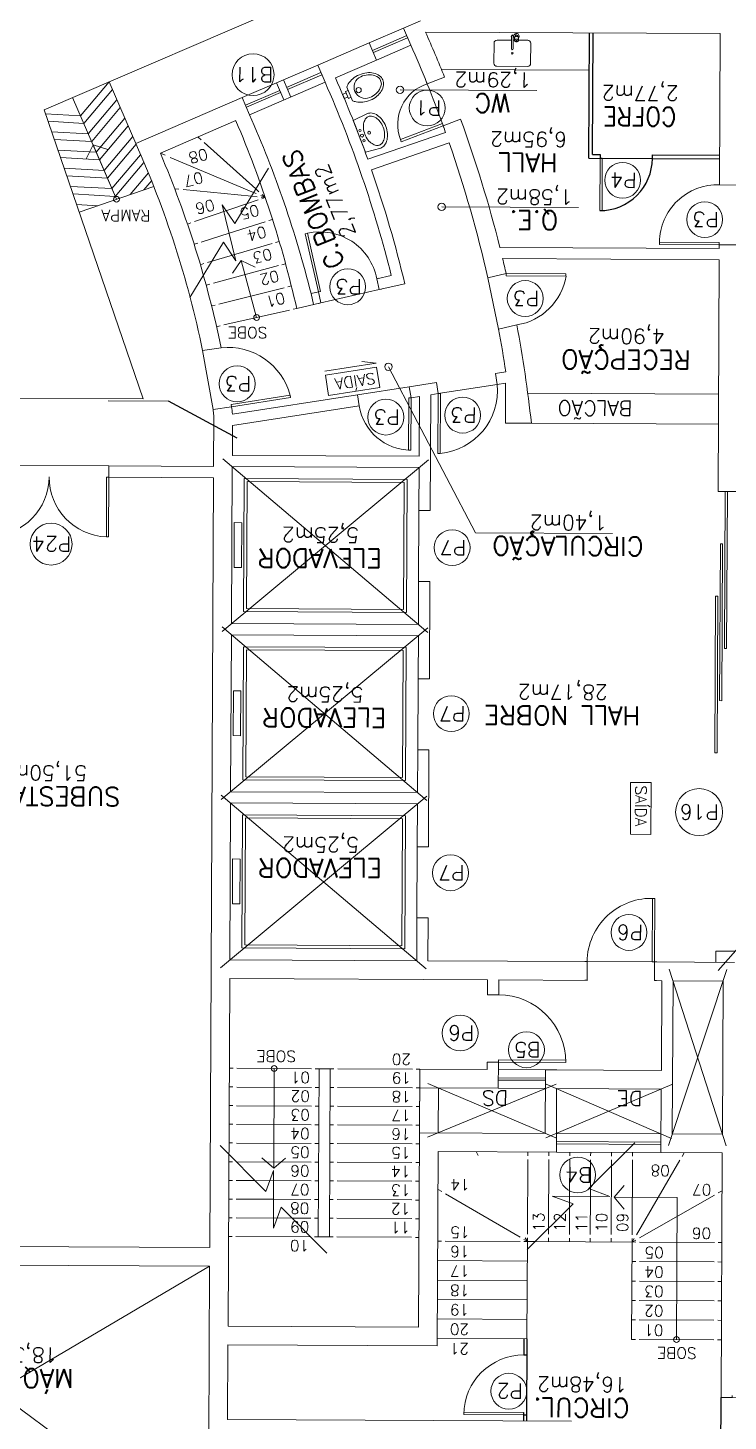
# Model space of a CAD drawing. Extents: x -1057 to 3416, y -340 to 4111.
# Drawn here: x -770.93 to -761.57, y 273.2 to 291.84 of the extents above; entities that cross this region are included whole.
import ezdxf
from ezdxf.enums import TextEntityAlignment as Align

# ---------------------------------------------------------------- set-up
doc = ezdxf.new("R2010")
doc.units = 0
doc.header["$LTSCALE"] = 50
for name, pattern in [('CONTINU', [0]), ('DASHDOT', [1, 0.5, -0.25, 0, -0.25]), ('HIDDEN', [9.525, 6.35, -3.175])]:
    doc.linetypes.add(name, pattern=pattern)
doc.layers.add('0.1', color=8, linetype='Continuous', lineweight=13)
doc.styles.add('80X50', font='romans.shx')
doc.styles.get("Standard").update_dxf_attribs({"font": 'romans.shx'})

# ---------------------------------------------------------------- blocks, each defined once
blk = doc.blocks.new('P60 - parede 25cm')
blk.add_lwpolyline([(-0.725, 0.57), (-0.125, 0.57), (-0.125, 0.6), (-0.725, 0.6)], close=True)
for points in [[(-0.125, 0.63), (-0.125, 0.6), (0.125, 0.6), (0.125, 0.63)], [(-0.125, -0.03), (-0.125, 0), (0.125, 0), (0.125, -0.03)]]:
    blk.add_lwpolyline(points)
at = {"color": 8}
blk.add_arc((-0.154, 0.57), 0.571, 180, 272.8975, dxfattribs=at)
blk = doc.blocks.new('P90 - parede 25cm')
for points in [[(-0.125, 0.93), (-0.125, 0.9), (0.125, 0.9), (0.125, 0.93)], [(-0.125, -0.03), (-0.125, 0), (0.125, 0), (0.125, -0.03)]]:
    blk.add_lwpolyline(points)
blk.add_lwpolyline([(-0.975, 0.03), (-0.125, 0.03), (-0.125, 0), (-0.975, 0)], close=True)
at = {"color": 8}
blk.add_arc((-0.117, 0.042), 0.859, 90.5007, 182.7724, dxfattribs=at)
blk = doc.blocks.new('P80 - parede 25cm')
for points in [[(-0.03, -0.125), (0, -0.125), (0, 0.125), (-0.03, 0.125)], [(0.83, -0.125), (0.8, -0.125), (0.8, 0.125), (0.83, 0.125)]]:
    blk.add_lwpolyline(points)
blk.add_lwpolyline([(0.77, -0.925), (0.77, -0.125), (0.8, -0.125), (0.8, -0.925)], close=True)
at = {"color": 8}
blk.add_arc((0.774, -0.15), 0.775, 178.1408, 269.6698, dxfattribs=at)
blk = doc.blocks.new('P90')
for points in [[(0.075, 0.93), (0.075, 0.9), (-0.075, 0.9), (-0.075, 0.93)], [(0.075, -0.03), (0.075, 0), (-0.075, 0), (-0.075, -0.03)]]:
    blk.add_lwpolyline(points)
blk.add_lwpolyline([(0.975, 0.87), (0.075, 0.87), (0.075, 0.9), (0.975, 0.9)], close=True)
at = {"color": 8}
blk.add_arc((0.075, 0.9), 0.9, 270, 0, dxfattribs=at)
blk = doc.blocks.new('P80')
for points in [[(0, 0.86), (0, 0.83), (0.15, 0.83), (0.15, 0.86)], [(0, 0), (0, 0.03), (0.15, 0.03), (0.15, 0)]]:
    blk.add_lwpolyline(points)
blk.add_lwpolyline([(-0.8, 0.06), (0, 0.06), (0, 0.03), (-0.8, 0.03)], close=True)
at = {"color": 8}
blk.add_arc((-0.025, 0.056), 0.775, 88.1408, 179.6698, dxfattribs=at)
blk = doc.blocks.new('Cuba-emp')
blk.add_lwpolyline([(0.21, 0.248), (0, 0.227), (0, -0.227), (0.21, -0.248, 0.137816), (0.271, -0.231, 0.107041), (0.329, -0.176, 0.080751), (0.364, -0.099, 0.068643), (0.378, -0.001, 0.068643), (0.364, 0.098, 0.080751), (0.329, 0.174, 0.107041), (0.271, 0.23, 0.115752), (0.21, 0.248)], format="xyb")
blk.add_lwpolyline([(0.21, 0.205, -0.131827), (0.25, 0.194, -0.106633), (0.297, 0.151, -0.083482), (0.328, 0.087, -0.072232), (0.341, 0, -0.072232), (0.328, -0.087, -0.083482), (0.297, -0.151, -0.106633), (0.25, -0.194, -0.131827), (0.21, -0.205, -0.131827), (0.17, -0.194, -0.106633), (0.123, -0.151, -0.083482), (0.092, -0.087, -0.072232), (0.079, 0, -0.072232), (0.092, 0.087, -0.083482), (0.123, 0.151, -0.106633), (0.17, 0.194, -0.131827)], format="xyb", close=True)
for centre, radius in [((0.037, -0.002), 0.0193), ((0.037, -0.002), 0.0193), ((0.036, 0.071), 0.0155), ((0.14, -0.001), 0.0198), ((0.036, -0.076), 0.0155)]:
    blk.add_circle(centre, radius)
blk = doc.blocks.new('Vaso')
for points in [[(0.03, -0.05), (0.03, 0), (-0.03, 0), (-0.03, -0.05)], [(0.05, -0.09), (0.05, -0.05), (-0.05, -0.05), (-0.05, -0.09)]]:
    blk.add_lwpolyline(points)
for points in [[(0.183, -0.31, -0.071776), (0.168, -0.413, -0.083144), (0.129, -0.494, -0.106699), (0.065, -0.552, -0.132564), (-0.002, -0.57, -0.132564), (-0.069, -0.552, -0.106699), (-0.133, -0.494, -0.083144), (-0.172, -0.413, -0.071776), (-0.187, -0.31, -0.071776), (-0.172, -0.207, -0.083144), (-0.133, -0.126, -0.060171), (-0.1, -0.09), (0.096, -0.09, -0.060171), (0.129, -0.126, -0.083144), (0.168, -0.207, -0.071776)], [(-0.088, -0.497, 0.2474), (0, -0.541, 0.2474), (0.088, -0.497, 0.197858), (0.152, -0.318, 0.418329), (0, -0.168, 0.418329), (-0.152, -0.318, 0.197858)]]:
    blk.add_lwpolyline(points, format="xyb", close=True)
blk.add_circle((-0.002, -0.22), 0.0352)
blk = doc.blocks.new('ÁREA')
for p in [(0.00005, 0.00376), (0, 0)]:
    blk.add_attdef('COMPARTIMENTO', text='', height=0.0025).set_placement(p, align=Align.CENTER)
at = {"color": 1}
for p in [(-0.00005, -0.00376), (-0.0001, -0.00752)]:
    blk.add_attdef('ÁREA', text='', height=0.002, dxfattribs=at).set_placement(p, align=Align.CENTER)
blk = doc.blocks.new('PIA')
for p, q in [((0, 0.245), (0.044, 0.245)), ((0.01, 0.23), (0.01, 0.06)), ((0.01, 0.215), (0.031, 0.215)), ((0.03, 0.175), (0.01, 0.175))]:
    blk.add_line(p, q)
blk.add_lwpolyline([(-0.01, 0.23), (-0.01, 0.06)])
for points in [[(0.08, 0.173), (0.08, 0.21, 0.133256), (0.078, 0.217, 0.106756), (0.073, 0.223, 0.082828), (0.065, 0.227, 0.071352), (0.055, 0.228, 0.071352), (0.045, 0.227, 0.082828), (0.037, 0.223, 0.106756), (0.032, 0.217, 0.133256), (0.03, 0.21), (0.03, 0.173)], [(-0.01, 0.175), (-0.205, 0.175, 0.414214), (-0.245, 0.135), (-0.245, -0.135, 0.414214), (-0.205, -0.175), (0.205, -0.175, 0.414214), (0.245, -0.135), (0.245, 0.135, 0.414214), (0.205, 0.175), (0.08, 0.175)]]:
    blk.add_lwpolyline(points, format="xyb")
blk.add_lwpolyline([(0.03, 0.173, 0.133256), (0.032, 0.166, 0.106756), (0.037, 0.16, 0.082828), (0.045, 0.157, 0.071352), (0.055, 0.155, 0.071352), (0.065, 0.157, 0.082828), (0.073, 0.16, 0.106756), (0.078, 0.166, 0.133256), (0.08, 0.173, 0.133256), (0.078, 0.179, 0.106756), (0.073, 0.185, 0.082828), (0.065, 0.189, 0.071352), (0.055, 0.19, 0.071352), (0.045, 0.189, 0.082828), (0.037, 0.185, 0.106756), (0.032, 0.179, 0.133256)], format="xyb", close=True)
at = {"color": 8}
for points in [[(0.046, 0.245, 0.263265), (0.037, 0.23), (0.037, 0.223)], [(0.073, 0.223), (0.073, 0.23, 0.546464), (0.048, 0.246, 0.546464)]]:
    blk.add_lwpolyline(points, format="xyb", dxfattribs=at)
blk.add_lwpolyline([(0.062, 0.165, 0.133256), (0.062, 0.167, 0.106756), (0.06, 0.169, 0.082828), (0.058, 0.17, 0.071352), (0.055, 0.171, 0.071352), (0.052, 0.17, 0.082828), (0.05, 0.169, 0.106756), (0.048, 0.167, 0.133256), (0.047, 0.165, 0.133256), (0.048, 0.163, 0.106756), (0.05, 0.162, 0.082828), (0.052, 0.16, 0.071352), (0.055, 0.16, 0.071352), (0.058, 0.16, 0.082828), (0.06, 0.162, 0.106756), (0.062, 0.163, 0.133256)], format="xyb", close=True, dxfattribs=at)
blk.add_circle((0, 0), 0.01)
for centre, radius, start, end in [((0, 0.23), 0.015, 311.8103, 228.1897), ((0, 0.23), 0.01, 0.0002, 180.0002), ((0.044, 0.255), 0.01, 270, 294.62), ((0, 0.06), 0.01, 180.0001, 0.0001)]:
    blk.add_arc(centre, radius, start, end)
for centre, radius, start, end in [((0.055, 0.23), 0.035, 315.5847, 154.6231), ((0.055, 0.23), 0.035, 205.3769, 224.4153), ((0, 0.06), 0.0125, 143.1301, 36.8699)]:
    blk.add_arc(centre, radius, start, end, dxfattribs=at)

msp = doc.modelspace()

# ---------------------------------------------------------------- linework, layer by layer
at = {"layer": '0.1', "color": 8}
for p, q in [((-766.927, 292.382), (-770.715, 290.748)), ((-766.367, 291.643), (-765.908, 291.841)), ((-766.324, 291.542), (-765.865, 291.74)), ((-766.312, 291.514), (-765.853, 291.712)), ((-766.269, 291.413), (-765.809, 291.611)), ((-768.066, 290.91), (-767.056, 291.346)), ((-767.472, 291.047), (-767.013, 291.245)), ((-767.46, 291.019), (-767.001, 291.217)), ((-765.4, 291.287), (-763.423, 291.277)), ((-768.023, 290.809), (-767.564, 291.007)), ((-767.967, 290.681), (-766.957, 291.116)), ((-767.508, 290.879), (-767.607, 291.108)), ((-767.416, 290.918), (-767.515, 291.148)), ((-768.011, 290.782), (-767.552, 290.98)), ((-769.39, 286.88), (-770.715, 290.748)), ((-770.061, 290.277), (-770.152, 290.091)), ((-769.748, 289.55), (-770.061, 290.277)), ((-770.061, 290.277), (-769.863, 290.215)), ((-768.081, 288.731), (-768.198, 288.56)), ((-767.873, 287.968), (-768.081, 288.731)), ((-768.081, 288.731), (-767.894, 288.643)), ((-764.779, 288.5), (-764.636, 287.814)), ((-766.234, 288.341), (-767.014, 288.164)), ((-768.457, 286.739), (-768.596, 287.527)), ((-765.444, 286.95), (-764.654, 287.073)), ((-769.39, 286.88), (-779.845, 286.931)), ((-766.523, 286.935), (-765.831, 287.042)), ((-764.246, 286.954), (-761.694, 286.942)), ((-764.197, 286.554), (-761.696, 286.542)), ((-771.449, 285.99), (-769.849, 285.982)), ((-765.702, 285.386), (-765.707, 284.436)), ((-765.713, 283.136), (-765.718, 282.186)), ((-765.729, 279.936), (-765.724, 280.886)), ((-762.552, 279.346), (-763.452, 279.35)), ((-768.189, 277.924), (-768.239, 277.924)), ((-767.139, 277.918), (-768.139, 277.923)), ((-767.639, 277.921), (-767.645, 276.589)), ((-767.039, 277.918), (-767.089, 277.918)), ((-766.839, 277.917), (-766.889, 277.917)), ((-765.689, 277.911), (-765.739, 277.911)), ((-765.693, 277.061), (-765.689, 277.911)), ((-764.01, 277.763), (-764.64, 277.766)), ((-763.859, 277.902), (-764.639, 277.906)), ((-764.009, 277.793), (-764.639, 277.796)), ((-768.19, 277.674), (-768.24, 277.674)), ((-767.14, 277.668), (-768.14, 277.673)), ((-767.04, 277.668), (-767.09, 277.668)), ((-766.84, 277.667), (-766.89, 277.667)), ((-765.69, 277.661), (-765.74, 277.661)), ((-764.01, 277.653), (-764.64, 277.656)), ((-768.191, 277.424), (-768.241, 277.424)), ((-767.141, 277.418), (-768.141, 277.423)), ((-767.041, 277.418), (-767.091, 277.418)), ((-766.841, 277.417), (-766.891, 277.417)), ((-765.691, 277.411), (-765.741, 277.411)), ((-768.193, 277.174), (-768.243, 277.174)), ((-767.143, 277.168), (-768.143, 277.173)), ((-767.043, 277.168), (-767.093, 277.168)), ((-766.843, 277.167), (-766.893, 277.167)), ((-765.693, 277.161), (-765.743, 277.161)), ((-762.463, 277.045), (-763.863, 277.052)), ((-768.194, 276.924), (-768.244, 276.924)), ((-767.144, 276.918), (-768.144, 276.923)), ((-767.044, 276.918), (-767.094, 276.918)), ((-766.844, 276.917), (-766.894, 276.917)), ((-765.694, 276.911), (-765.744, 276.911)), ((-762.464, 276.935), (-763.864, 276.942)), ((-762.464, 276.905), (-763.864, 276.912)), ((-768.195, 276.674), (-768.245, 276.674)), ((-767.145, 276.668), (-768.145, 276.673)), ((-767.645, 276.589), (-767.802, 276.725)), ((-767.645, 276.589), (-767.487, 276.723)), ((-767.045, 276.668), (-767.095, 276.668)), ((-766.845, 276.667), (-766.895, 276.667)), ((-765.695, 276.661), (-765.745, 276.661)), ((-763.965, 276.753), (-763.964, 276.803)), ((-762.464, 276.795), (-763.864, 276.802)), ((-763.685, 276.751), (-763.684, 276.801)), ((-763.405, 276.75), (-763.404, 276.8)), ((-763.13, 275.699), (-763.125, 276.699)), ((-763.125, 276.749), (-763.124, 276.799)), ((-762.85, 275.697), (-762.845, 276.697)), ((-762.845, 276.747), (-762.844, 276.797)), ((-762.792, 275.697), (-762.21, 276.694)), ((-762.181, 276.744), (-762.152, 276.794)), ((-768.196, 276.424), (-768.246, 276.424)), ((-767.896, 276.422), (-767.146, 276.418)), ((-767.046, 276.418), (-767.096, 276.418)), ((-766.846, 276.417), (-766.896, 276.417)), ((-765.696, 276.411), (-765.746, 276.411)), ((-763.091, 276.198), (-762.956, 276.355)), ((-761.697, 276.255), (-761.647, 276.284)), ((-768.198, 276.174), (-768.248, 276.174)), ((-767.148, 276.168), (-767.648, 276.171)), ((-767.048, 276.168), (-767.098, 276.168)), ((-766.848, 276.167), (-766.898, 276.167)), ((-765.698, 276.161), (-765.748, 276.161)), ((-763.69, 275.701), (-763.687, 276.213)), ((-763.41, 275.7), (-763.407, 276.211)), ((-763.091, 276.198), (-762.247, 276.194)), ((-763.091, 276.198), (-762.957, 276.04)), ((-762.75, 275.654), (-761.747, 276.227)), ((-762.257, 274.294), (-762.247, 276.194)), ((-768.199, 275.924), (-768.249, 275.924)), ((-767.149, 275.918), (-767.399, 275.92)), ((-767.049, 275.918), (-767.099, 275.918)), ((-766.849, 275.917), (-766.899, 275.917)), ((-765.699, 275.911), (-765.749, 275.911)), ((-763.97, 275.703), (-763.969, 275.78)), ((-768.2, 275.674), (-768.25, 275.674)), ((-766.85, 275.667), (-766.9, 275.667)), ((-765.7, 275.661), (-765.75, 275.661)), ((-762.8, 275.597), (-764.147, 275.604)), ((-763.97, 275.603), (-763.97, 275.653)), ((-763.69, 275.601), (-763.69, 275.651)), ((-763.41, 275.6), (-763.41, 275.65)), ((-763.13, 275.599), (-763.13, 275.649)), ((-762.857, 274.297), (-762.85, 275.647)), ((-762.85, 275.597), (-762.821, 275.647)), ((-762.85, 275.597), (-762.8, 275.626)), ((-761.75, 275.592), (-762.75, 275.597)), ((-761.65, 275.591), (-761.7, 275.592)), ((-762.802, 275.337), (-762.852, 275.337)), ((-761.752, 275.332), (-762.752, 275.337)), ((-761.652, 275.331), (-761.702, 275.332)), ((-762.803, 275.077), (-762.853, 275.077)), ((-761.753, 275.072), (-762.753, 275.077)), ((-761.653, 275.071), (-761.703, 275.072)), ((-762.804, 274.817), (-762.854, 274.817)), ((-761.754, 274.812), (-762.754, 274.817)), ((-761.654, 274.811), (-761.704, 274.812)), ((-762.805, 274.557), (-762.855, 274.557)), ((-761.755, 274.552), (-762.755, 274.557)), ((-761.655, 274.551), (-761.705, 274.552)), ((-762.807, 274.297), (-762.857, 274.297)), ((-761.757, 274.292), (-762.757, 274.297)), ((-761.657, 274.291), (-761.707, 274.292))]:
    msp.add_line(p, q, dxfattribs=at)
at = {"layer": '0.1', "color": 7}
for p, q in [((-765.682, 291.938), (-765.908, 291.841)), ((-765.809, 291.611), (-765.908, 291.841)), ((-765.614, 291.788), (-761.671, 291.769)), ((-761.681, 289.742), (-761.671, 291.769)), ((-766.367, 291.643), (-767.056, 291.346)), ((-766.269, 291.413), (-766.367, 291.643)), ((-766.269, 291.413), (-766.82, 291.176)), ((-766.957, 291.116), (-767.056, 291.346)), ((-765.358, 291.184), (-765.592, 291.095)), ((-768.066, 290.91), (-769.491, 290.296)), ((-767.967, 290.681), (-768.066, 290.91)), ((-765.378, 290.534), (-765.144, 290.623)), ((-768.151, 290.602), (-769.161, 290.166)), ((-766.385, 290.085), (-765.346, 290.445)), ((-766.336, 289.944), (-765.296, 290.304)), ((-761.431, 289.74), (-761.681, 289.742)), ((-761.685, 288.892), (-761.684, 288.942)), ((-761.684, 288.942), (-761.434, 288.94)), ((-764.619, 288.906), (-761.685, 288.892)), ((-764.582, 288.756), (-761.685, 288.742)), ((-761.701, 285.642), (-761.685, 288.742)), ((-766.267, 288.487), (-766.072, 288.532)), ((-766.267, 288.487), (-766.234, 288.341)), ((-766.234, 288.341), (-765.89, 288.419)), ((-764.535, 288.556), (-764.779, 288.5)), ((-767.145, 288.288), (-767.047, 288.31)), ((-767.145, 288.288), (-767.111, 288.141)), ((-767.047, 288.31), (-767.014, 288.164)), ((-767.337, 288.09), (-767.014, 288.164)), ((-764.392, 287.87), (-764.636, 287.814)), ((-768.348, 287.563), (-768.596, 287.527)), ((-765.467, 287.098), (-765.831, 287.042)), ((-765.444, 286.95), (-765.467, 287.098)), ((-764.539, 287.242), (-764.677, 287.221)), ((-764.654, 287.073), (-764.677, 287.221)), ((-764.544, 287.09), (-764.654, 287.073)), ((-764.546, 286.556), (-764.544, 287.09)), ((-766.523, 286.935), (-768.196, 286.676)), ((-766.523, 286.935), (-766.5, 286.787)), ((-765.831, 287.042), (-765.808, 286.894)), ((-765.695, 286.911), (-765.808, 286.894)), ((-765.698, 286.111), (-765.695, 286.911)), ((-765.552, 285.386), (-765.544, 286.935)), ((-765.444, 286.95), (-765.544, 286.935)), ((-768.21, 286.775), (-768.457, 286.739)), ((-766.5, 286.787), (-768.196, 286.524)), ((-768.449, 285.975), (-768.446, 286.659)), ((-768.198, 286.124), (-768.196, 286.524)), ((-764.197, 286.554), (-764.546, 286.556)), ((-769.85, 285.832), (-769.849, 285.982)), ((-769.849, 285.982), (-768.449, 285.975)), ((-768.21, 283.874), (-768.199, 285.974)), ((-765.699, 285.961), (-768.199, 285.974)), ((-765.698, 286.111), (-768.198, 286.124)), ((-765.702, 285.386), (-765.699, 285.961)), ((-769.85, 285.832), (-768.45, 285.825)), ((-768.501, 275.525), (-768.45, 285.825)), ((-761.701, 285.642), (-761.451, 285.64)), ((-765.702, 285.386), (-765.552, 285.386)), ((-765.71, 283.861), (-765.707, 284.436)), ((-765.557, 284.436), (-765.707, 284.436)), ((-765.563, 283.136), (-765.557, 284.436)), ((-768.221, 281.624), (-768.21, 283.724)), ((-765.71, 283.861), (-768.21, 283.874)), ((-765.71, 283.711), (-768.21, 283.724)), ((-765.713, 283.136), (-765.71, 283.711)), ((-765.713, 283.136), (-765.563, 283.136)), ((-765.721, 281.611), (-765.718, 282.186)), ((-765.568, 282.186), (-765.718, 282.186)), ((-765.574, 280.886), (-765.568, 282.186)), ((-765.721, 281.611), (-768.221, 281.624)), ((-768.232, 279.374), (-768.221, 281.474)), ((-765.721, 281.461), (-768.221, 281.474)), ((-765.724, 280.886), (-765.721, 281.461)), ((-765.724, 280.886), (-765.574, 280.886)), ((-765.732, 279.361), (-765.729, 279.936)), ((-765.579, 279.936), (-765.729, 279.936)), ((-765.582, 279.361), (-765.579, 279.936)), ((-765.732, 279.361), (-768.232, 279.374)), ((-763.452, 279.35), (-765.582, 279.361)), ((-763.452, 279.35), (-763.453, 279.1)), ((-762.553, 279.096), (-762.552, 279.346)), ((-761.482, 279.34), (-762.552, 279.346)), ((-768.256, 274.474), (-768.233, 279.124)), ((-764.783, 279.107), (-768.233, 279.124)), ((-764.784, 278.907), (-764.783, 279.107)), ((-764.634, 278.906), (-764.633, 279.106)), ((-763.453, 279.1), (-764.633, 279.106)), ((-762.453, 279.095), (-762.553, 279.096)), ((-762.459, 277.895), (-762.453, 279.095)), ((-762.313, 277.045), (-762.303, 279.095)), ((-761.633, 279.091), (-762.303, 279.095)), ((-761.643, 277.041), (-761.633, 279.091)), ((-764.784, 278.907), (-764.634, 278.906)), ((-764.789, 277.907), (-764.788, 278.007)), ((-764.638, 278.006), (-764.788, 278.007)), ((-764.638, 278.006), (-764.64, 277.656)), ((-767.05, 275.668), (-767.039, 277.918)), ((-766.889, 277.917), (-767.039, 277.918)), ((-766.9, 275.667), (-766.889, 277.917)), ((-765.706, 274.461), (-765.689, 277.911)), ((-764.789, 277.907), (-765.689, 277.911)), ((-764.013, 277.053), (-764.009, 277.903)), ((-762.459, 277.895), (-764.009, 277.903)), ((-764.64, 277.656), (-765.69, 277.661)), ((-765.443, 277.06), (-765.44, 277.66)), ((-763.864, 276.802), (-763.86, 277.652)), ((-762.46, 277.645), (-763.86, 277.652)), ((-762.464, 276.795), (-762.46, 277.645)), ((-764.013, 277.053), (-765.693, 277.061)), ((-761.643, 277.041), (-762.313, 277.045)), ((-765.457, 274.21), (-765.444, 276.81)), ((-763.864, 276.802), (-765.444, 276.81)), ((-761.644, 276.791), (-762.464, 276.795)), ((-761.661, 273.518), (-761.644, 276.791)), ((-768.501, 275.525), (-773.501, 275.55)), ((-766.9, 275.667), (-767.1, 275.668)), ((-768.502, 275.275), (-774.652, 275.305)), ((-768.513, 272.975), (-768.502, 275.275)), ((-768.256, 274.474), (-765.706, 274.461)), ((-768.262, 273.224), (-768.257, 274.224)), ((-768.257, 274.224), (-765.457, 274.21)), ((-761.661, 273.518), (-761.511, 273.517)), ((-763.662, 273.201), (-768.262, 273.224))]:
    msp.add_line(p, q, dxfattribs=at)
at = {"layer": '0.1', "color": 8, "linetype": 'CONTINU', "lineweight": -2}
for p, q in [((-763.429, 290.1), (-763.421, 291.777)), ((-763.379, 290.15), (-763.371, 291.777)), ((-763.429, 290.1), (-762.58, 290.096)), ((-763.379, 290.15), (-763.279, 290.149)), ((-763.279, 290.149), (-763.279, 290.099)), ((-762.579, 290.146), (-761.679, 290.142)), ((-762.579, 290.096), (-762.579, 290.146)), ((-762.579, 290.096), (-761.679, 290.092)), ((-768.134, 286.352), (-769.054, 286.849)), ((-764.297, 274.304), (-764.298, 274.088)), ((-764.257, 274.304), (-764.262, 273.204)), ((-764.298, 274.088), (-764.258, 274.088)), ((-761.664, 272.718), (-761.661, 273.518)), ((-764.302, 273.318), (-764.302, 273.204)), ((-764.302, 273.288), (-764.262, 273.288))]:
    msp.add_line(p, q, dxfattribs=at)
at = {"layer": '0.1', "color": 8, "linetype": 'CONTINU'}
for p, q in [((-769.847, 291.123), (-770.23, 290.668)), ((-769.803, 291.02), (-770.186, 290.566)), ((-769.491, 290.296), (-769.847, 291.123)), ((-765.955, 291.014), (-764.125, 291.005)), ((-769.748, 289.55), (-770.335, 290.912)), ((-769.742, 290.879), (-770.125, 290.424)), ((-770.697, 290.695), (-770.23, 290.668)), ((-769.697, 290.776), (-770.08, 290.321)), ((-769.636, 290.635), (-770.019, 290.18)), ((-770.662, 290.593), (-770.186, 290.566)), ((-770.614, 290.452), (-770.125, 290.424)), ((-769.592, 290.532), (-769.975, 290.077)), ((-770.579, 290.35), (-770.08, 290.321)), ((-769.531, 290.39), (-769.914, 289.936)), ((-769.487, 290.288), (-769.87, 289.833)), ((-768.616, 290.347), (-768.657, 290.383)), ((-770.53, 290.209), (-770.019, 290.18)), ((-770.495, 290.107), (-769.975, 290.077)), ((-769.426, 290.146), (-769.809, 289.692)), ((-769.095, 290.138), (-769.161, 290.166)), ((-770.447, 289.966), (-769.914, 289.936)), ((-770.412, 289.864), (-769.87, 289.833)), ((-769.382, 290.044), (-769.765, 289.589)), ((-769.321, 289.902), (-769.565, 289.613)), ((-770.364, 289.723), (-769.809, 289.692)), ((-769.249, 289.721), (-770.246, 289.379)), ((-769.276, 289.8), (-769.381, 289.676)), ((-768.914, 289.686), (-768.97, 289.691)), ((-767.843, 289.65), (-767.885, 289.688)), ((-770.329, 289.621), (-769.765, 289.589)), ((-767.852, 289.541), (-768.007, 289.489)), ((-767.867, 289.584), (-767.944, 289.592)), ((-767.881, 289.626), (-767.915, 289.64)), ((-767.758, 289.573), (-767.819, 289.599)), ((-767.758, 289.573), (-767.812, 289.579)), ((-767.758, 289.573), (-767.805, 289.557)), ((-767.758, 289.573), (-767.8, 289.612)), ((-770.281, 289.48), (-769.998, 289.464)), ((-765.398, 289.448), (-763.568, 289.439)), ((-768.752, 289.235), (-768.799, 289.219)), ((-768.24, 289.097), (-767.757, 289.25)), ((-767.709, 289.265), (-767.661, 289.281)), ((-768.71, 288.948), (-768.662, 288.963)), ((-767.667, 288.957), (-768.53, 288.703)), ((-767.571, 288.985), (-767.619, 288.971)), ((-768.578, 288.689), (-768.626, 288.674)), ((-767.583, 288.662), (-768.452, 288.426)), ((-767.487, 288.688), (-767.535, 288.675)), ((-768.5, 288.413), (-768.548, 288.399)), ((-767.409, 288.39), (-767.457, 288.378)), ((-767.506, 288.366), (-768.379, 288.147)), ((-768.427, 288.135), (-768.476, 288.123)), ((-767.435, 288.068), (-768.312, 287.868)), ((-767.337, 288.09), (-767.386, 288.079)), ((-768.361, 287.857), (-768.41, 287.845)), ((-766.962, 287.252), (-766.276, 287.358)), ((-766.276, 287.358), (-766.464, 287.381)), ((-764.944, 285.088), (-766.11, 287.309)), ((-769.859, 286.853), (-769.054, 286.849)), ((-764.944, 285.088), (-763.114, 285.079)), ((-761.698, 279.231), (-760.638, 280.441))]:
    msp.add_line(p, q, dxfattribs=at)
at = {"layer": '0.1', "color": 8, "linetype": 'DASHDOT', "ltscale": 0.2}
for p, q in [((-767.885, 289.688), (-768.575, 290.31)), ((-767.915, 289.64), (-769.029, 290.11)), ((-767.944, 289.592), (-768.858, 289.681)), ((-768.007, 289.489), (-768.704, 289.251)), ((-768.614, 288.978), (-768.24, 289.097)), ((-765.789, 277.912), (-766.789, 277.917)), ((-765.79, 277.662), (-766.79, 277.667)), ((-765.791, 277.412), (-766.791, 277.417)), ((-765.793, 277.162), (-766.793, 277.167)), ((-765.794, 276.912), (-766.794, 276.917)), ((-765.795, 276.662), (-766.795, 276.667)), ((-764.909, 276.757), (-764.937, 276.808)), ((-764.25, 275.704), (-764.245, 276.704)), ((-764.245, 276.754), (-764.244, 276.804)), ((-763.969, 275.78), (-763.965, 276.703)), ((-763.687, 276.213), (-763.685, 276.701)), ((-763.407, 276.211), (-763.405, 276.7)), ((-767.896, 276.422), (-768.146, 276.423)), ((-765.796, 276.412), (-766.796, 276.417)), ((-765.397, 276.274), (-765.447, 276.303)), ((-767.648, 276.171), (-768.148, 276.173)), ((-765.798, 276.162), (-766.798, 276.167)), ((-764.35, 275.662), (-765.347, 276.245)), ((-767.399, 275.92), (-768.149, 275.923)), ((-765.799, 275.912), (-766.799, 275.917)), ((-767.15, 275.668), (-768.15, 275.673)), ((-765.8, 275.662), (-766.8, 275.667)), ((-765.4, 275.61), (-765.45, 275.61)), ((-764.35, 275.605), (-765.35, 275.61)), ((-764.25, 275.604), (-764.3, 275.633)), ((-764.147, 275.604), (-764.3, 275.604)), ((-764.25, 275.604), (-764.279, 275.654)), ((-764.257, 274.304), (-764.25, 275.654)), ((-764.252, 275.344), (-765.452, 275.35)), ((-764.253, 275.084), (-765.453, 275.09)), ((-764.254, 274.824), (-765.454, 274.83)), ((-764.255, 274.564), (-765.455, 274.57)), ((-764.257, 274.304), (-765.457, 274.31))]:
    msp.add_line(p, q, dxfattribs=at)
at = {"layer": '0.1', "color": 8, "linetype": 'DASHDOT', "ltscale": 0.3}
for p, q in [((-765.574, 286.066), (-768.335, 283.769)), ((-765.585, 283.756), (-768.324, 286.079)), ((-765.585, 283.816), (-768.346, 281.519)), ((-765.596, 281.506), (-768.335, 283.829)), ((-765.596, 281.566), (-768.357, 279.269)), ((-765.607, 279.256), (-768.346, 281.579)), ((-761.582, 279.245), (-762.364, 276.891)), ((-761.594, 276.887), (-762.353, 279.249)), ((-763.867, 277.712), (-765.586, 277.001)), ((-763.87, 276.992), (-765.583, 277.721)), ((-762.32, 277.705), (-764.003, 276.993)), ((-762.323, 276.985), (-764, 277.713)), ((-773.652, 275.3), (-768.521, 271.505)), ((-773.561, 272.3), (-768.502, 275.275))]:
    msp.add_line(p, q, dxfattribs=at)
at = {"layer": '0.1', "color": 8, "linetype": 'HIDDEN', "ltscale": 0.02}
for p, q in [((-761.731, 279.492), (-761.732, 279.342)), ((-761.481, 279.49), (-761.731, 279.492))]:
    msp.add_line(p, q, dxfattribs=at)
at = {"layer": '0.1', "color": 8}
for points in [[(-763.279, 290.099), (-763.249, 290.099), (-763.252, 289.399), (-763.282, 289.399)], [(-764.535, 288.556), (-764.535, 288.526), (-763.735, 288.522), (-763.735, 288.552)], [(-768.21, 286.775), (-768.214, 286.804), (-767.424, 286.927), (-767.419, 286.897)], [(-765.808, 286.894), (-765.838, 286.894), (-765.841, 286.194), (-765.811, 286.194)], [(-765.444, 286.95), (-765.414, 286.95), (-765.418, 286.15), (-765.448, 286.15)], [(-769.85, 285.832), (-769.88, 285.832), (-769.884, 285.032), (-769.854, 285.032)], [(-765.869, 284.022), (-768.049, 284.033), (-768.04, 285.813), (-765.86, 285.802)], [(-765.909, 284.062), (-768.009, 284.073), (-768, 285.773), (-765.9, 285.762)], [(-761.576, 285.641), (-761.606, 285.641), (-761.616, 283.541), (-761.586, 283.541)], [(-768.076, 284.623), (-768.176, 284.624), (-768.173, 285.224), (-768.073, 285.223)], [(-761.639, 284.941), (-761.669, 284.941), (-761.68, 282.842), (-761.65, 282.841)], [(-761.703, 284.242), (-761.733, 284.242), (-761.743, 282.142), (-761.713, 282.142)], [(-765.88, 281.772), (-768.06, 281.783), (-768.051, 283.563), (-765.871, 283.552)], [(-765.92, 281.812), (-768.02, 281.823), (-768.011, 283.523), (-765.911, 283.512)], [(-768.087, 282.373), (-768.187, 282.374), (-768.184, 282.974), (-768.084, 282.973)], [(-765.891, 279.522), (-768.071, 279.533), (-768.062, 281.313), (-765.882, 281.302)], [(-765.931, 279.562), (-768.031, 279.573), (-768.022, 281.273), (-765.922, 281.262)], [(-768.098, 280.123), (-768.198, 280.124), (-768.195, 280.724), (-768.095, 280.723)], [(-764.302, 273.288), (-765.102, 273.292), (-765.102, 273.322), (-764.302, 273.318)]]:
    msp.add_lwpolyline(points, close=True, dxfattribs=at)
for points in [[(-768.767, 288.236), (-768.318, 288.977), (-768.15, 288.727), (-768.333, 289.477), (-768.166, 289.227), (-767.716, 289.967)], [(-766.935, 275.451), (-767.545, 276.067), (-767.649, 275.785), (-767.646, 276.557), (-767.75, 276.275), (-768.36, 276.89)], [(-762.814, 276.924), (-763.429, 276.315), (-763.147, 276.21), (-763.919, 276.214), (-763.637, 276.109), (-764.252, 275.5)]]:
    msp.add_lwpolyline(points, dxfattribs=at)
at = {"layer": '0.1', "color": 8, "linetype": 'CONTINU'}
for points in [[(-766.268, 287.304), (-766.954, 287.198), (-766.912, 286.926), (-766.226, 287.032)], [(-762.87, 281.749), (-762.874, 281.055), (-762.599, 281.053), (-762.595, 281.747)]]:
    msp.add_lwpolyline(points, close=True, dxfattribs=at)
at = {"layer": '0.1', "color": 8}
for centre, radius in [((-767.921, 291.217), 0.28), ((-765.591, 290.771), 0.24), ((-762.977, 289.804), 0.24), ((-769.748, 289.55), 0.0387), ((-761.879, 289.278), 0.24), ((-766.655, 288.379), 0.24), ((-764.28, 288.222), 0.24), ((-767.873, 287.968), 0.0387), ((-768.134, 287.081), 0.24), ((-765.117, 286.662), 0.24), ((-766.145, 286.636), 0.24), ((-770.623, 284.936), 0.28), ((-765.258, 284.889), 0.24), ((-765.269, 282.668), 0.24), ((-761.954, 281.351), 0.314), ((-765.28, 280.539), 0.24), ((-762.892, 279.741), 0.24), ((-765.151, 278.395), 0.24), ((-764.264, 278.171), 0.24), ((-767.639, 277.921), 0.0387), ((-763.578, 276.496), 0.24), ((-762.257, 274.294), 0.0387), ((-764.499, 273.603), 0.24)]:
    msp.add_circle(centre, radius, dxfattribs=at)
at = {"layer": '0.1', "color": 8, "linetype": 'CONTINU'}
for centre in [(-765.955, 291.014), (-765.398, 289.448), (-766.11, 287.309)]:
    msp.add_circle(centre, 0.0498, dxfattribs=at)
at = {"layer": '0.1', "color": 7}
for centre, radius, start, end in [((-781.669, 284.632), 17.577, 21.885, 24.0239), ((-781.669, 284.632), 17.327, 21.918, 23.7526), ((-781.669, 284.632), 16.227, 19.6363, 23.7816), ((-781.669, 284.632), 16.077, 14.0375, 23.7858), ((-781.669, 284.632), 14.977, 14.1272, 23.8197), ((-781.669, 284.632), 17.577, 14.0727, 19.9286), ((-781.788, 284.795), 14.822, 12.8442, 23.0635), ((-781.669, 284.632), 17.327, 19.6027, 19.9145), ((-781.788, 284.795), 13.472, 11.6987, 24.1006), ((-781.669, 284.632), 17.327, 12.8981, 19.1066), ((-781.788, 284.795), 13.722, 11.6366, 23.0425), ((-781.669, 284.632), 16.227, 13.4966, 19.1066), ((-781.669, 284.632), 17.577, 12.8981, 13.5686), ((-781.669, 284.632), 17.327, 8.6634, 10.5827), ((-781.669, 284.632), 17.577, 6.2771, 10.6157), ((-781.788, 284.795), 13.472, 7.9522, 8.2943), ((-781.788, 284.795), 13.722, 7.8767, 8.2943)]:
    msp.add_arc(centre, radius, start, end, dxfattribs=at)
at = {"layer": '0.1', "color": 8}
for centre, radius, start, end in [((-781.669, 284.632), 17.327, 19.9333, 21.918), ((-764.515, 288.651), 0.791, 278.9389, 350.5641), ((-768.257, 286.706), 0.862, 14.8499, 96.0871), ((-765.497, 286.994), 0.847, 275.361, 5.3475), ((-771.45, 285.84), 0.8, 271.8666, 359.7175), ((-769.85, 285.832), 0.8, 179.7175, 267.5684), ((-764.302, 273.288), 0.8, 89.7175, 179.7175)]:
    msp.add_arc(centre, radius, start, end, dxfattribs=at)
at = {"layer": '0.1', "color": 8, "linetype": 'CONTINU', "lineweight": -2}
msp.add_arc((-763.279, 290.099), 0.7, 269.7175, 359.7175, dxfattribs=at)
at = {"layer": '0.1', "color": 8, "linetype": 'CONTINU'}
msp.add_arc((-765.808, 286.894), 0.7, 188.8078, 269.7175, dxfattribs=at)

# ---------------------------------------------------------------- block references
at = {"layer": '0.1', "color": 8, "linetype": 'CONTINU', "rotation": 359.7174815060635}
msp.add_blockref('PIA', (-764.453, 291.503), dxfattribs=at)
at = {"layer": '0.1', "color": 8}
for name, p, rotation in [('Vaso', (-766.712, 290.926), 113.0646866442458), ('Cuba-emp', (-766.499, 290.391), 21.06538719818082), ('P80', (-767.076, 288.303), 282.8175079949571)]:
    msp.add_blockref(name, p, dxfattribs=dict(at, rotation=rotation))
at = {"layer": '0.1', "color": 8, "xscale": -1}
for name, p, rotation in [('P60 - parede 25cm', (-765.475, 291.139), 200.9068378126468), ('P90 - parede 25cm', (-762.552, 279.221), 89.7174815060634), ('P90', (-764.709, 278.906), 179.7174815060637), ('P80', (-761.515, 272.687), 359.7174815060636)]:
    msp.add_blockref(name, p, dxfattribs=dict(at, rotation=rotation))
at = {"layer": '0.1', "color": 8}
ref = msp.add_blockref('ÁREA', (-764.72, 290.961), dxfattribs=dict(at, xscale=133.3333333333334, yscale=133.3333333333334, zscale=133.3333333333334, rotation=179.7174815060635))
ref.add_attrib('COMPARTIMENTO', 'WC', dxfattribs={"layer": '0', "color": 3, "height": 0.25, "rotation": 179.7175}).set_placement((-764.72, 290.961), align=Align.CENTER)
ref.add_attrib('ÁREA', '1,29m2', dxfattribs={"layer": '0', "color": 1, "height": 0.2, "rotation": 179.7175}).set_placement((-764.712, 291.248), align=Align.CENTER)
ref = msp.add_blockref('ÁREA', (-762.747, 290.781), dxfattribs=dict(at, xscale=133.3333333333334, yscale=133.3333333333334, zscale=133.3333333333334, rotation=179.7174815060635))
ref.add_attrib('COMPARTIMENTO', 'COFRE', dxfattribs={"layer": '0', "color": 3, "height": 0.25, "rotation": 179.7175, "width": 0.9}).set_placement((-762.747, 290.781), align=Align.CENTER)
ref.add_attrib('ÁREA', '2,77m2', dxfattribs={"layer": '0', "color": 1, "height": 0.2, "rotation": 179.7175}).set_placement((-762.739, 291.069), align=Align.CENTER)
ref = msp.add_blockref('ÁREA', (-764.241, 290.164), dxfattribs=dict(at, xscale=133.3333333333334, yscale=133.3333333333334, zscale=133.3333333333334, rotation=179.7174815060635))
ref.add_attrib('COMPARTIMENTO', 'HALL', dxfattribs={"layer": '0', "color": 3, "height": 0.25, "rotation": 179.7175}).set_placement((-764.241, 290.164), align=Align.CENTER)
ref.add_attrib('ÁREA', '6,95m2', dxfattribs={"layer": '0', "color": 1, "height": 0.2, "rotation": 179.7175}).set_placement((-764.233, 290.452), align=Align.CENTER)
ref = msp.add_blockref('ÁREA', (-767.002, 289.462), dxfattribs=dict(at, xscale=133.3333333333333, yscale=133.3333333333333, zscale=133.3333333333333, rotation=111.7384339809684))
ref.add_attrib('COMPARTIMENTO', 'C.BOMBAS', dxfattribs={"layer": '0', "color": 3, "height": 0.25, "rotation": 111.7384}).set_placement((-767.002, 289.462), align=Align.CENTER)
ref.add_attrib('ÁREA', '2,77m2', dxfattribs={"layer": '0', "color": 1, "height": 0.2, "rotation": 111.7384}).set_placement((-766.732, 289.563), align=Align.CENTER)
ref = msp.add_blockref('ÁREA', (-764.163, 289.395), dxfattribs=dict(at, xscale=133.3333333333334, yscale=133.3333333333334, zscale=133.3333333333334, rotation=179.7174815060635))
ref.add_attrib('COMPARTIMENTO', 'Q.E.', dxfattribs={"layer": '0', "color": 3, "height": 0.25, "rotation": 179.7175}).set_placement((-764.163, 289.395), align=Align.CENTER)
ref.add_attrib('ÁREA', '1,58m2', dxfattribs={"layer": '0', "color": 1, "height": 0.2, "rotation": 179.7175}).set_placement((-764.155, 289.682), align=Align.CENTER)
at = {"layer": '0.1', "color": 7, "rotation": 269.7174815060636}
msp.add_blockref('P80 - parede 25cm', (-761.556, 289.741), dxfattribs=at)
at = {"layer": '0.1', "color": 8}
ref = msp.add_blockref('ÁREA', (-762.932, 287.529), dxfattribs=dict(at, xscale=133.3333333333334, yscale=133.3333333333334, zscale=133.3333333333334, rotation=179.7174815060635))
ref.add_attrib('COMPARTIMENTO', 'RECEPÇÃO', dxfattribs={"layer": '0', "color": 3, "height": 0.25, "rotation": 179.7175}).set_placement((-762.932, 287.529), align=Align.CENTER)
ref.add_attrib('ÁREA', '4,90m2', dxfattribs={"layer": '0', "color": 1, "height": 0.2, "rotation": 179.7175}).set_placement((-762.924, 287.817), align=Align.CENTER)
ref = msp.add_blockref('ÁREA', (-767.027, 284.871), dxfattribs=dict(at, xscale=133.3333333333334, yscale=133.3333333333334, zscale=133.3333333333334, rotation=179.7174815060635))
ref.add_attrib('COMPARTIMENTO', 'ELEVADOR', dxfattribs={"layer": '0', "color": 3, "height": 0.25, "rotation": 179.7175}).set_placement((-767.027, 284.871), align=Align.CENTER)
ref.add_attrib('ÁREA', '5,25m2', dxfattribs={"layer": '0', "color": 1, "height": 0.2, "rotation": 179.7175}).set_placement((-767.019, 285.159), align=Align.CENTER)
ref = msp.add_blockref('ÁREA', (-763.709, 285.035), dxfattribs=dict(at, xscale=133.3333333333334, yscale=133.3333333333334, zscale=133.3333333333334, rotation=179.7174815060635))
ref.add_attrib('COMPARTIMENTO', 'CIRCULAÇÃO', dxfattribs={"layer": '0', "color": 3, "height": 0.25, "rotation": 179.7175}).set_placement((-763.709, 285.035), align=Align.CENTER)
ref.add_attrib('ÁREA', '1,40m2', dxfattribs={"layer": '0', "color": 1, "height": 0.2, "rotation": 179.7175}).set_placement((-763.701, 285.323), align=Align.CENTER)
ref = msp.add_blockref('ÁREA', (-766.967, 282.738), dxfattribs=dict(at, xscale=133.3333333333334, yscale=133.3333333333334, zscale=133.3333333333334, rotation=179.7174815060635))
ref.add_attrib('COMPARTIMENTO', 'ELEVADOR', dxfattribs={"layer": '0', "color": 3, "height": 0.25, "rotation": 179.7175}).set_placement((-766.967, 282.738), align=Align.CENTER)
ref.add_attrib('ÁREA', '5,25m2', dxfattribs={"layer": '0', "color": 1, "height": 0.2, "rotation": 179.7175}).set_placement((-766.959, 283.026), align=Align.CENTER)
ref = msp.add_blockref('ÁREA', (-763.784, 282.769), dxfattribs=dict(at, xscale=133.3333333333334, yscale=133.3333333333334, zscale=133.3333333333334, rotation=179.7174815060635))
ref.add_attrib('COMPARTIMENTO', 'HALL NOBRE', dxfattribs={"layer": '0', "color": 3, "height": 0.25, "rotation": 179.7175}).set_placement((-763.784, 282.769), align=Align.CENTER)
ref.add_attrib('ÁREA', '28,17m2', dxfattribs={"layer": '0', "color": 1, "height": 0.2, "rotation": 179.7175}).set_placement((-763.776, 283.057), align=Align.CENTER)
ref = msp.add_blockref('ÁREA', (-770.751, 281.688), dxfattribs=dict(at, xscale=133.3333333333334, yscale=133.3333333333334, zscale=133.3333333333334, rotation=179.7174815060635))
ref.add_attrib('COMPARTIMENTO', 'SUBESTAÇÃO', dxfattribs={"layer": '0', "color": 3, "height": 0.25, "rotation": 179.7175}).set_placement((-770.751, 281.688), align=Align.CENTER)
ref.add_attrib('ÁREA', '51,50m2', dxfattribs={"layer": '0', "color": 1, "height": 0.2, "rotation": 179.7175}).set_placement((-770.743, 281.976), align=Align.CENTER)
ref = msp.add_blockref('ÁREA', (-767.024, 280.728), dxfattribs=dict(at, xscale=133.3333333333334, yscale=133.3333333333334, zscale=133.3333333333334, rotation=179.7174815060635))
ref.add_attrib('COMPARTIMENTO', 'ELEVADOR', dxfattribs={"layer": '0', "color": 3, "height": 0.25, "rotation": 179.7175}).set_placement((-767.024, 280.728), align=Align.CENTER)
ref.add_attrib('ÁREA', '5,25m2', dxfattribs={"layer": '0', "color": 1, "height": 0.2, "rotation": 179.7175}).set_placement((-767.016, 281.016), align=Align.CENTER)
ref = msp.add_blockref('ÁREA', (-771.146, 273.902), dxfattribs=dict(at, xscale=133.3333333333334, yscale=133.3333333333334, zscale=133.3333333333334, rotation=179.7174815060635))
ref.add_attrib('COMPARTIMENTO', 'MÁQUINAS', dxfattribs={"layer": '0', "color": 3, "height": 0.25, "rotation": 179.7175}).set_placement((-771.146, 273.902), align=Align.CENTER)
ref.add_attrib('ÁREA', '18,33m2', dxfattribs={"layer": '0', "color": 1, "height": 0.2, "rotation": 179.7175}).set_placement((-771.138, 274.19), align=Align.CENTER)
ref = msp.add_blockref('ÁREA', (-763.526, 273.506), dxfattribs=dict(at, xscale=133.3333333333334, yscale=133.3333333333334, zscale=133.3333333333334, rotation=179.7174815060635))
ref.add_attrib('COMPARTIMENTO', 'CIRCUL.', dxfattribs={"layer": '0', "color": 3, "height": 0.25, "rotation": 179.7175}).set_placement((-763.526, 273.506), align=Align.CENTER)
ref.add_attrib('ÁREA', '16,48m2', dxfattribs={"layer": '0', "color": 1, "height": 0.2, "rotation": 179.7175}).set_placement((-763.518, 273.794), align=Align.CENTER)

# ---------------------------------------------------------------- texts
at = {"layer": '0.1', "color": 7}
for s, p in [('B11', (-767.65, 291.317)), ('P1', (-765.4, 290.872)), ('P4', (-762.786, 289.905)), ('P3', (-761.687, 289.379)), ('P3', (-766.464, 288.48)), ('P3', (-764.089, 288.323)), ('P3', (-767.943, 287.181)), ('P3', (-765.953, 286.736)), ('P3', (-764.926, 286.762)), ('BALCÃO', (-762.844, 286.852)), ('P24', (-770.351, 285.036)), ('P7', (-765.067, 284.99)), ('P7', (-765.078, 282.768)), ('P16', (-761.688, 281.451)), ('P7', (-765.089, 280.64)), ('P6', (-762.701, 279.842)), ('P6', (-764.96, 278.496)), ('B5', (-764.073, 278.272)), ('DS', (-764.507, 277.624)), ('DE', (-762.71, 277.619)), ('B4', (-763.387, 276.597)), ('P2', (-764.308, 273.704))]:
    msp.add_text(s, height=0.2, rotation=179.7175, dxfattribs=at).set_placement(p)
at = {"layer": '0.1', "color": 7, "style": '80X50'}
for s, rotation, p in [('08', 194.0372, (-768.548, 290.232)), ('07', 194.0372, (-768.612, 289.92)), ('06', 194.0372, (-768.457, 289.553)), ('RAMPA', 179.7175, (-769.293, 289.406)), ('05', 194.0372, (-767.861, 289.483)), ('04', 194.0372, (-767.765, 289.192)), ('03', 194.0372, (-767.688, 288.896)), ('02', 194.0372, (-767.595, 288.603)), ('01', 194.0372, (-767.515, 288.308)), ('SOBE', 179.7175, (-767.731, 287.84)), ('SOBE', 179.7175, (-767.348, 278.158)), ('20', 179.7175, (-765.808, 278.118)), ('01', 179.7175, (-767.159, 277.875)), ('19', 179.7175, (-765.809, 277.868)), ('02', 179.7175, (-767.16, 277.625)), ('18', 179.7175, (-765.81, 277.618)), ('03', 179.7175, (-767.161, 277.375)), ('17', 179.7175, (-765.811, 277.368)), ('04', 179.7175, (-767.163, 277.125)), ('16', 179.7175, (-765.813, 277.118)), ('05', 179.7175, (-767.164, 276.875)), ('15', 179.7175, (-765.814, 276.868)), ('08', 179.7175, (-762.346, 276.629)), ('06', 179.7175, (-767.165, 276.625)), ('14', 179.7175, (-765.815, 276.618)), ('14', 179.7175, (-765.021, 276.441)), ('07', 179.7175, (-767.166, 276.375)), ('13', 179.7175, (-765.816, 276.368)), ('07', 179.7175, (-761.79, 276.373)), ('08', 179.7175, (-767.168, 276.125)), ('12', 179.7175, (-765.818, 276.118)), ('13', 89.7175, (-764.024, 275.737)), ('12', 89.7175, (-763.744, 275.736)), ('11', 89.7175, (-763.452, 275.734)), ('10', 89.7175, (-763.184, 275.733)), ('09', 89.7175, (-762.904, 275.732)), ('09', 179.7175, (-767.169, 275.875)), ('11', 179.7175, (-765.819, 275.868)), ('15', 179.7175, (-765.024, 275.806)), ('06', 179.7175, (-761.793, 275.79)), ('10', 179.7175, (-767.17, 275.625)), ('16', 179.7175, (-765.026, 275.546)), ('05', 179.7175, (-762.426, 275.533)), ('17', 179.7175, (-765.027, 275.286)), ('04', 179.7175, (-762.427, 275.273)), ('18', 179.7175, (-765.028, 275.026)), ('03', 179.7175, (-762.428, 275.013)), ('19', 179.7175, (-765.03, 274.766)), ('02', 179.7175, (-762.43, 274.753)), ('20', 179.7175, (-765.031, 274.506)), ('01', 179.7175, (-762.431, 274.493)), ('21', 179.7175, (-765.032, 274.246)), ('SOBE', 179.7175, (-761.988, 274.188))]:
    msp.add_text(s, height=0.15, rotation=rotation, dxfattribs=at).set_placement(p)
at = {"layer": '0.1', "color": 7, "text_generation_flag": 6}
for rotation, p in [(8.8078, (-766.298, 287.233)), (89.7175, (-762.806, 281.707))]:
    msp.add_text('SAÍDA', height=0.15, rotation=rotation, dxfattribs=at).set_placement(p)

doc.saveas('drawing.dxf')
